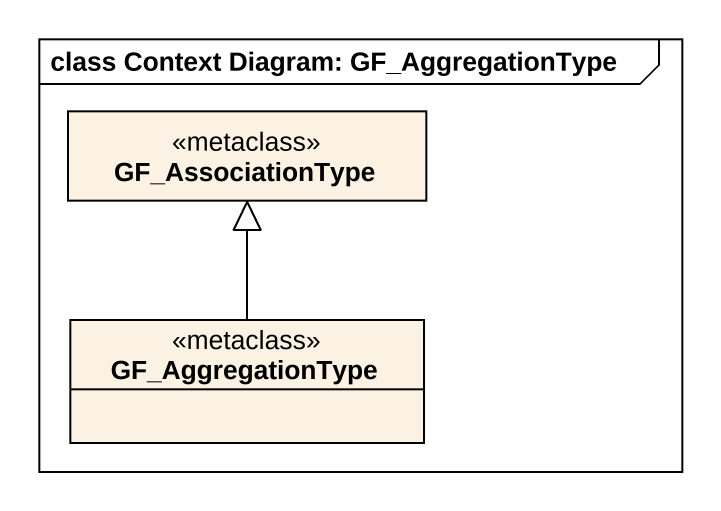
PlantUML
@startuml
mainframe class Context Diagram: GF_AggregationType
hide circle
hide empty members
class GF_AssociationType <<metaclass>>
class GF_AggregationType <<metaclass>>
GF_AggregationType -up-|> GF_AssociationType
@enduml
